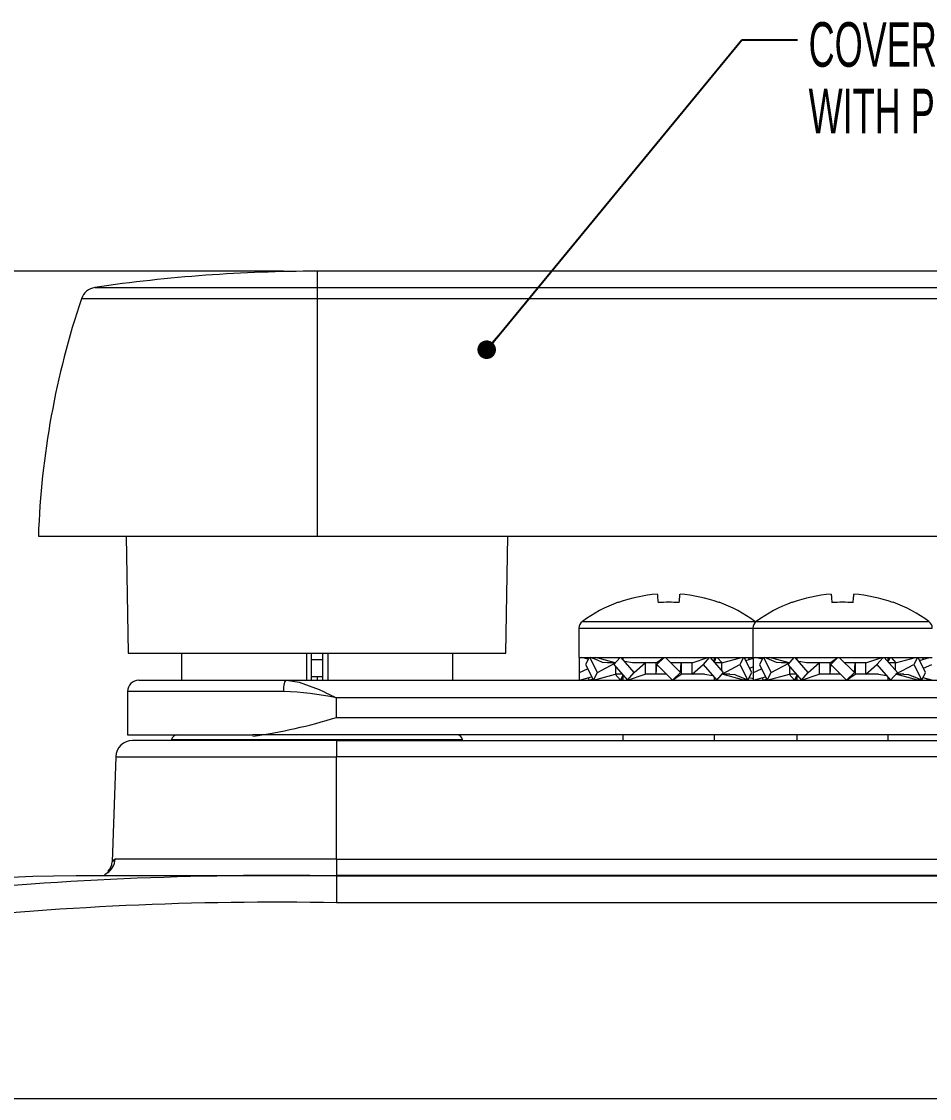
# Model space of a CAD drawing. Header units: inches. Extents: x 0.2 to 16.8, y 0.2 to 10.8.
# Drawn here: x 3.106 to 4.736, y 2.809 to 4.74 of the extents above; entities that cross this region are included whole.
import ezdxf

# ---------------------------------------------------------------- set-up
doc = ezdxf.new("R2010")
doc.units = ezdxf.units.IN
doc.header["$MEASUREMENT"] = 0
doc.styles.add('SLDTEXTSTYLE0', font='TXT', dxfattribs={"width": 0.605})
doc.dimstyles.new('SLDDIMSTYLE0', dxfattribs={"dimtxt": 0.08, "dimasz": 0.1, "dimexe": 0, "dimexo": 0.0625, "dimgap": 0.02, "dimtad": 0, "dimtih": 1, "dimtoh": 1, "dimdec": 3, "dimzin": 12, "dimdsep": 46, "dimtxsty": 'SLDTEXTSTYLE0', "dimsah": 1, "dimcen": 0.09, "dimadec": 0, "dimazin": 0, "dimtfac": 1, "dimtdec": 3, "dimtofl": 0, "dimtmove": 0, "dimatfit": 3, "dimfxl": 1, "dimtolj": 1, "dimtzin": 12, "dimarcsym": 0})
doc.dimstyles.new('SLDDIMSTYLE1', dxfattribs={"dimtxt": 0.1, "dimasz": 0.033333, "dimexe": 0, "dimexo": 0.0625, "dimgap": 0.025, "dimtad": 0, "dimtih": 1, "dimtoh": 1, "dimdec": 0, "dimzin": 0, "dimdsep": 46, "dimtxsty": 'Standard', "dimblk1": 'DOT', "dimblk2": 'DOT', "dimsah": 1, "dimcen": 0.09, "dimadec": 0, "dimazin": 0, "dimtfac": 1, "dimtdec": 0, "dimtofl": 0, "dimtmove": 0, "dimatfit": 3, "dimldrblk": 'DOT', "dimfxl": 1, "dimtolj": 1, "dimtzin": 0, "dimarcsym": 0})

# ---------------------------------------------------------------- blocks, each defined once
blk = doc.blocks.new('*D4')
at = {"color": 7, "linetype": 'Continuous', "lineweight": 0}
for p, q in [((3.5767, 4.2923), (2.281, 4.2923)), ((2.341, 4.2923), (2.341, 3.7345)), ((2.341, 2.8086), (2.341, 3.3664)), ((2.8472, 2.8086), (2.281, 2.8086))]:
    blk.add_line(p, q, dxfattribs=at)
for points in [[(2.341, 4.2923), (2.311, 4.1923), (2.371, 4.1923)], [(2.341, 2.8086), (2.371, 2.9086), (2.311, 2.9086)]]:
    blk.add_solid(points, dxfattribs=at)
at = {"color": 7, "linetype": 'Continuous', "lineweight": 0, "char_height": 0.08, "attachment_point": 1, "style": 'SLDTEXTSTYLE0'}
for s, insert in [('{[38.10]}', (2.1887, 3.7394)), ('{1.500}', (2.2192, 3.6167)), ('{MINIMUM}', (2.0938, 3.4695))]:
    blk.add_mtext(s, dxfattribs=dict(at, insert=insert))
blk = doc.blocks.new('SW_NOTE_3')
at = {"color": 7, "linetype": 'Continuous', "lineweight": 0, "char_height": 0.08, "attachment_point": 1, "style": 'SLDTEXTSTYLE0'}
for s, insert in [('{COVER INCLUDED}', (0.0197, 0.0318, 0.0692)), ('{WITH PN:2300}', (0.0197, -0.0876, 0.0692))]:
    blk.add_mtext(s, dxfattribs=dict(at, insert=insert))
blk = doc.blocks.new('_Dot')
at = {"color": 0, "linetype": 'ByBlock', "lineweight": -2}
blk.add_line((-0.5, 0), (-1, 0), dxfattribs=at)
at = {"color": 0, "linetype": 'ByBlock', "const_width": 0.5}
blk.add_lwpolyline([(-0.25, 0, 1), (0.25, 0, 1)], format="xyb", close=True, dxfattribs=at)

msp = doc.modelspace()

# ---------------------------------------------------------------- linework, layer by layer
at = {"color": 7, "linetype": 'Continuous', "lineweight": 15}
for p, q in [((4.9267, 4.2923), (3.6367, 4.2923)), ((3.1367, 3.8173), (3.6367, 3.8173)), ((3.294, 3.8173), (3.2977, 3.6073)), ((3.6367, 3.8173), (7.7067, 3.8173)), ((3.9757, 3.6073), (3.9793, 3.8173)), ((4.1067, 3.6521), (4.1067, 3.5998)), ((4.4187, 3.6521), (4.4187, 3.5998)), ((3.2977, 3.6073), (3.9757, 3.6073)), ((3.3932, 3.6073), (3.3932, 3.5586)), ((3.6176, 3.6073), (3.6176, 3.5586)), ((3.6265, 3.5586), (3.6265, 3.6073)), ((3.6469, 3.5586), (3.6469, 3.6073)), ((3.6558, 3.6073), (3.6558, 3.5586)), ((3.8802, 3.5586), (3.8802, 3.6073)), ((4.1067, 3.5998), (4.2677, 3.5998)), ((4.1077, 3.5727), (4.1077, 3.5998)), ((4.1232, 3.5963), (4.1117, 3.5998)), ((4.125, 3.5998), (4.1185, 3.5868)), ((4.1397, 3.5727), (4.1262, 3.5998)), ((4.141, 3.5939), (4.1282, 3.5998)), ((4.1313, 3.5983), (4.132, 3.5998)), ((4.1719, 3.5899), (4.1369, 3.5998)), ((4.1805, 3.5998), (4.1693, 3.5868)), ((4.206, 3.5727), (4.1826, 3.5998)), ((4.1857, 3.5998), (4.1857, 3.5962)), ((4.2452, 3.5898), (4.2589, 3.5998)), ((4.2594, 3.5998), (4.2464, 3.5868)), ((4.2889, 3.5727), (4.2618, 3.5998)), ((4.2677, 3.5998), (4.4197, 3.5998)), ((4.3097, 3.5898), (4.3381, 3.5998)), ((4.3405, 3.5998), (4.3293, 3.5868)), ((4.366, 3.5727), (4.3426, 3.5998)), ((4.3497, 3.5916), (4.3497, 3.5998)), ((4.3497, 3.5962), (4.3527, 3.5998)), ((4.3497, 3.592), (4.3532, 3.5998)), ((4.3548, 3.5998), (4.3634, 3.5899)), ((4.3629, 3.5898), (4.3984, 3.5998)), ((4.4021, 3.5998), (4.3956, 3.5868)), ((4.4168, 3.5727), (4.4033, 3.5998)), ((4.404, 3.5983), (4.4071, 3.5998)), ((4.406, 3.5944), (4.4197, 3.5986)), ((4.4104, 3.5998), (4.4121, 3.5963)), ((4.4187, 3.5998), (4.5797, 3.5998)), ((4.4197, 3.5727), (4.4197, 3.5998)), ((4.4352, 3.5963), (4.4237, 3.5998)), ((4.4277, 3.5998), (4.4277, 3.5986)), ((4.437, 3.5998), (4.4305, 3.5868)), ((4.4517, 3.5727), (4.4382, 3.5998)), ((4.453, 3.5939), (4.4402, 3.5998)), ((4.4433, 3.5983), (4.444, 3.5998)), ((4.4839, 3.5899), (4.4489, 3.5998)), ((4.4925, 3.5998), (4.4813, 3.5868)), ((4.518, 3.5727), (4.4946, 3.5998)), ((4.4977, 3.5998), (4.4977, 3.5962)), ((4.5572, 3.5898), (4.5709, 3.5998)), ((4.5714, 3.5998), (4.5584, 3.5868)), ((4.6009, 3.5727), (4.5738, 3.5998)), ((4.5797, 3.5998), (4.7407, 3.5998)), ((4.6217, 3.5898), (4.6501, 3.5998)), ((4.6525, 3.5998), (4.6413, 3.5868)), ((4.678, 3.5727), (4.6546, 3.5998)), ((4.6617, 3.5916), (4.6617, 3.5998)), ((4.6617, 3.5962), (4.6647, 3.5998)), ((4.6617, 3.592), (4.6652, 3.5998)), ((4.6668, 3.5998), (4.6754, 3.5899)), ((4.6749, 3.5898), (4.7104, 3.5998)), ((4.7141, 3.5998), (4.7076, 3.5868)), ((4.7288, 3.5727), (4.7153, 3.5998)), ((4.716, 3.5983), (4.7191, 3.5998)), ((4.718, 3.5944), (4.7357, 3.5998)), ((4.7224, 3.5998), (4.7241, 3.5963)), ((4.7317, 3.5986), (4.7317, 3.5998)), ((4.1077, 3.5727), (4.1222, 3.5794)), ((4.1185, 3.5868), (4.1326, 3.5586)), ((4.1397, 3.5727), (4.1713, 3.5892)), ((4.1724, 3.5898), (4.1578, 3.5898)), ((4.1693, 3.5868), (4.1938, 3.5586)), ((4.1724, 3.5832), (4.1724, 3.5698)), ((4.203, 3.5898), (4.189, 3.5924)), ((4.2257, 3.5898), (4.2031, 3.5898)), ((4.206, 3.5727), (4.2257, 3.5898)), ((4.2257, 3.5898), (4.2257, 3.5698)), ((4.2452, 3.5898), (4.2257, 3.5898)), ((4.2452, 3.5698), (4.2452, 3.5898)), ((4.2452, 3.5698), (4.2464, 3.5868)), ((4.2464, 3.5868), (4.2747, 3.5586)), ((4.2902, 3.5898), (4.2718, 3.5898)), ((4.2889, 3.5727), (4.2902, 3.5898)), ((4.2902, 3.5898), (4.2902, 3.5698)), ((4.3097, 3.5898), (4.2902, 3.5898)), ((4.3097, 3.5698), (4.3097, 3.5898)), ((4.3097, 3.5698), (4.3293, 3.5868)), ((4.3293, 3.5868), (4.3538, 3.5586)), ((4.3629, 3.5898), (4.3512, 3.5898)), ((4.3629, 3.5763), (4.3629, 3.5898)), ((4.364, 3.5703), (4.3956, 3.5868)), ((4.3956, 3.5868), (4.4098, 3.5586)), ((4.4131, 3.5801), (4.4197, 3.5832)), ((4.4197, 3.5727), (4.4342, 3.5794)), ((4.4305, 3.5868), (4.4446, 3.5586)), ((4.4517, 3.5727), (4.4833, 3.5892)), ((4.4844, 3.5898), (4.4698, 3.5898)), ((4.4813, 3.5868), (4.5058, 3.5586)), ((4.4844, 3.5832), (4.4844, 3.5698)), ((4.515, 3.5898), (4.501, 3.5924)), ((4.5377, 3.5898), (4.5151, 3.5898)), ((4.518, 3.5727), (4.5377, 3.5898)), ((4.5377, 3.5898), (4.5377, 3.5698)), ((4.5572, 3.5898), (4.5377, 3.5898)), ((4.5572, 3.5698), (4.5572, 3.5898)), ((4.5572, 3.5698), (4.5584, 3.5868)), ((4.5584, 3.5868), (4.5867, 3.5586)), ((4.6022, 3.5898), (4.5838, 3.5898)), ((4.6009, 3.5727), (4.6022, 3.5898)), ((4.6022, 3.5898), (4.6022, 3.5698)), ((4.6217, 3.5898), (4.6022, 3.5898)), ((4.6217, 3.5698), (4.6217, 3.5898)), ((4.6217, 3.5698), (4.6413, 3.5868)), ((4.6413, 3.5868), (4.6658, 3.5586)), ((4.6749, 3.5898), (4.6632, 3.5898)), ((4.6749, 3.5763), (4.6749, 3.5898)), ((4.676, 3.5703), (4.7076, 3.5868)), ((4.7076, 3.5868), (4.7218, 3.5586)), ((4.7251, 3.5801), (4.7397, 3.5868)), ((3.3167, 3.5586), (3.5821, 3.5586)), ((3.5821, 3.5586), (7.7613, 3.5586)), ((3.6265, 3.5656), (3.6469, 3.5656)), ((3.6367, 3.5656), (3.6367, 3.5586)), ((4.1077, 3.5586), (4.1077, 3.5727)), ((4.1077, 3.5586), (4.1294, 3.5651)), ((4.1256, 3.5586), (4.1232, 3.5633)), ((4.1256, 3.5586), (4.1313, 3.5612)), ((4.1326, 3.5586), (4.1397, 3.5727)), ((4.1326, 3.5586), (4.1724, 3.5698)), ((4.1815, 3.5586), (4.1719, 3.5696)), ((4.1841, 3.5698), (4.1724, 3.5698)), ((4.1815, 3.5586), (4.1857, 3.5675)), ((4.1857, 3.5633), (4.1815, 3.5586)), ((4.1857, 3.5679), (4.1857, 3.5586)), ((4.1938, 3.5586), (4.206, 3.5727)), ((4.1938, 3.5586), (4.2257, 3.5698)), ((4.2452, 3.5698), (4.2257, 3.5698)), ((4.2635, 3.5698), (4.2452, 3.5698)), ((4.2747, 3.5586), (4.2889, 3.5727)), ((4.2747, 3.5586), (4.2902, 3.5698)), ((4.3097, 3.5698), (4.2902, 3.5698)), ((4.3322, 3.5698), (4.3097, 3.5698)), ((4.3324, 3.5698), (4.3464, 3.5671)), ((4.3497, 3.5586), (4.3497, 3.5633)), ((4.3538, 3.5586), (4.366, 3.5727)), ((4.3776, 3.5698), (4.3629, 3.5698)), ((4.4027, 3.5586), (4.3634, 3.5696)), ((4.4098, 3.5586), (4.3943, 3.5657)), ((4.404, 3.5612), (4.4027, 3.5586)), ((4.4098, 3.5586), (4.4168, 3.5727)), ((4.4197, 3.561), (4.4121, 3.5633)), ((4.4197, 3.5586), (4.4197, 3.5727)), ((4.4197, 3.5586), (4.4414, 3.5651)), ((4.4277, 3.5586), (4.4237, 3.5598)), ((4.4277, 3.561), (4.4277, 3.5586)), ((4.4376, 3.5586), (4.4352, 3.5633)), ((4.4376, 3.5586), (4.4433, 3.5612)), ((4.4446, 3.5586), (4.4517, 3.5727)), ((4.4446, 3.5586), (4.4844, 3.5698)), ((4.4935, 3.5586), (4.4839, 3.5696)), ((4.4961, 3.5698), (4.4844, 3.5698)), ((4.4935, 3.5586), (4.4977, 3.5675)), ((4.4977, 3.5633), (4.4935, 3.5586)), ((4.4977, 3.5679), (4.4977, 3.5586)), ((4.5058, 3.5586), (4.518, 3.5727)), ((4.5058, 3.5586), (4.5377, 3.5698)), ((4.5572, 3.5698), (4.5377, 3.5698)), ((4.5755, 3.5698), (4.5572, 3.5698)), ((4.5867, 3.5586), (4.6009, 3.5727)), ((4.5867, 3.5586), (4.6022, 3.5698)), ((4.6217, 3.5698), (4.6022, 3.5698)), ((4.6442, 3.5698), (4.6217, 3.5698)), ((4.6444, 3.5698), (4.6584, 3.5671)), ((4.6617, 3.5586), (4.6617, 3.5633)), ((4.6658, 3.5586), (4.678, 3.5727)), ((4.6896, 3.5698), (4.6749, 3.5698)), ((4.7147, 3.5586), (4.6754, 3.5696)), ((4.7218, 3.5586), (4.7063, 3.5657)), ((4.716, 3.5612), (4.7147, 3.5586)), ((4.7218, 3.5586), (4.7288, 3.5727)), ((4.7397, 3.5586), (4.7241, 3.5633)), ((4.7317, 3.5586), (4.7317, 3.561)), ((4.7317, 3.5586), (4.7357, 3.5598)), ((3.2967, 3.5386), (3.2967, 3.4606)), ((3.2967, 3.4606), (3.5212, 3.4606)), ((7.8221, 3.4606), (3.5212, 3.4606)), ((4.1857, 3.4606), (4.1857, 3.4506)), ((4.3497, 3.4506), (4.3497, 3.4606)), ((4.4977, 3.4606), (4.4977, 3.4506)), ((4.6617, 3.4506), (4.6617, 3.4606)), ((3.6717, 3.4506), (3.3056, 3.4506)), ((3.3756, 3.4518), (3.3754, 3.4506)), ((3.6717, 3.4506), (7.6717, 3.4506)), ((3.8979, 3.4506), (3.8977, 3.4518)), ((3.2757, 3.4216), (3.2691, 3.2328)), ((3.2047, 3.2086), (3.6717, 3.2086)), ((4.7807, 3.2086), (3.6717, 3.2086)), ((2.9072, 2.8086), (8.4362, 2.8086))]:
    msp.add_line(p, q, dxfattribs=at)
at = {"color": 7, "linetype": 'Continuous', "lineweight": 0}
for p, q in [((3.6367, 4.2923), (3.6367, 4.2632)), ((3.2381, 4.2632), (3.6367, 4.2632)), ((3.6367, 4.2632), (7.7067, 4.2632)), ((3.6367, 4.2632), (3.6367, 4.2431)), ((3.6367, 4.2431), (3.214, 4.2431)), ((3.6367, 4.2431), (3.6367, 3.8173)), ((7.7067, 4.2431), (3.6367, 4.2431)), ((4.1067, 3.6521), (4.2677, 3.6521)), ((4.1128, 3.6642), (4.2677, 3.6642)), ((4.2677, 3.6642), (4.4225, 3.6642)), ((4.2677, 3.6521), (4.4187, 3.6521)), ((4.4187, 3.6521), (4.5797, 3.6521)), ((4.4248, 3.6642), (4.5797, 3.6642)), ((4.5797, 3.6642), (4.7345, 3.6642)), ((4.5797, 3.6521), (4.7407, 3.6521)), ((3.6294, 3.5956), (3.6265, 3.5956)), ((3.6294, 3.5956), (3.6265, 3.5956)), ((3.6294, 3.5956), (3.6265, 3.5956)), ((3.6294, 3.5956), (3.6265, 3.5956)), ((3.6469, 3.5956), (3.6294, 3.5956)), ((3.6469, 3.5956), (3.6294, 3.5956)), ((3.6469, 3.5956), (3.6294, 3.5956)), ((3.6469, 3.5956), (3.6294, 3.5956)), ((3.577, 3.5386), (3.2967, 3.5386)), ((3.6717, 3.4921), (3.6717, 3.5271)), ((7.6717, 3.5271), (3.6717, 3.5271)), ((3.6717, 3.4921), (7.6717, 3.4921)), ((3.6367, 3.4518), (3.3756, 3.4518)), ((3.8977, 3.4518), (3.6367, 3.4518)), ((3.6717, 3.4506), (3.6717, 3.4216)), ((3.2757, 3.4216), (3.6717, 3.4216)), ((3.6717, 3.2375), (3.6717, 3.4216)), ((7.6717, 3.4216), (3.6717, 3.4216)), ((3.6717, 3.2375), (3.2743, 3.2375)), ((3.6717, 3.2375), (3.6717, 3.2086)), ((3.6717, 3.2375), (7.6717, 3.2375)), ((3.2609, 3.2134), (3.2613, 3.2137)), ((3.6717, 3.2078), (3.6717, 3.2086)), ((3.6717, 3.2078), (3.6717, 3.1596)), ((3.6717, 3.2078), (7.6717, 3.2078)), ((7.6717, 3.1596), (3.6717, 3.1596))]:
    msp.add_line(p, q, dxfattribs=at)
at = {"color": 7, "linetype": 'Continuous', "lineweight": 15, "flags": 128}
for points in [[(4.2473, 3.7132), (4.2474, 3.7124), (4.2475, 3.7112), (4.2476, 3.7098), (4.2478, 3.708), (4.2479, 3.706), (4.2481, 3.7036), (4.2484, 3.701), (4.2486, 3.6981)], [(4.2867, 3.6981), (4.2869, 3.701), (4.2872, 3.7036), (4.2874, 3.706), (4.2876, 3.708), (4.2877, 3.7098), (4.2878, 3.7112), (4.2879, 3.7124), (4.288, 3.7132)], [(4.5593, 3.7132), (4.5594, 3.7124), (4.5595, 3.7112), (4.5596, 3.7098), (4.5598, 3.708), (4.5599, 3.706), (4.5601, 3.7036), (4.5604, 3.701), (4.5606, 3.6981)], [(4.5987, 3.6981), (4.5989, 3.701), (4.5992, 3.7036), (4.5994, 3.706), (4.5996, 3.708), (4.5997, 3.7098), (4.5998, 3.7112), (4.5999, 3.7124), (4.6, 3.7132)], [(4.1776, 3.6981), (4.1774, 3.6983), (4.1772, 3.6985), (4.1771, 3.6986), (4.1771, 3.6987)], [(4.4896, 3.6981), (4.4894, 3.6983), (4.4892, 3.6985), (4.4891, 3.6986), (4.4891, 3.6987)], [(4.1581, 3.5898), (4.1491, 3.5907), (4.141, 3.5939)], [(4.4701, 3.5898), (4.4611, 3.5907), (4.453, 3.5939)], [(4.3772, 3.5698), (4.3863, 3.5689), (4.3943, 3.5657)], [(4.6892, 3.5698), (4.6983, 3.5689), (4.7063, 3.5657)], [(2.8058, 3.1841), (2.8054, 3.1841), (2.8112, 3.1846), (2.8239, 3.1858), (2.8423, 3.1876), (2.8671, 3.1898), (2.8962, 3.1924), (2.9304, 3.1952), (2.9671, 3.1981), (3.007, 3.2009), (3.0469, 3.2034), (3.088, 3.2055), (3.1266, 3.2071), (3.164, 3.2081), (3.2047, 3.2086)], [(3.2559, 3.2097), (3.2551, 3.2088), (3.2551, 3.2087)], [(3.2609, 3.2141), (3.2581, 3.2117), (3.2562, 3.2099)]]:
    msp.add_lwpolyline(points, dxfattribs=at)
at = {"color": 7, "linetype": 'Continuous', "lineweight": 0, "flags": 128}
for points in [[(3.577, 3.5386), (3.5771, 3.5425), (3.5774, 3.5462), (3.5779, 3.5497), (3.5785, 3.5527), (3.5792, 3.5552), (3.5801, 3.557), (3.5811, 3.5582), (3.5821, 3.5586)], [(3.5821, 3.5586), (3.6045, 3.5553), (3.6403, 3.5421), (3.6482, 3.5385), (3.6539, 3.5358), (3.6581, 3.5337), (3.6613, 3.5321), (3.6638, 3.5309), (3.6656, 3.53), (3.6671, 3.5293), (3.671, 3.5274), (3.6717, 3.5271)]]:
    msp.add_lwpolyline(points, dxfattribs=at)
at = {"color": 7, "linetype": 'Continuous', "lineweight": 15}
for centre, radius, start, end in [((3.6367, 1.5423), 2.75, 90, 98.3333), ((3.2424, 4.2335), 0.03, 98.3333, 161.4099), ((4.6357, 3.7649), 1.5, 161.4099, 178), ((4.2676, 3.4507), 0.2633, 94.4314, 110.0065), ((4.2677, 3.4507), 0.2633, 69.9936, 85.5685), ((4.5796, 3.4507), 0.2633, 94.4315, 110.0064), ((4.5797, 3.4507), 0.2633, 69.9935, 85.5686), ((4.2677, 3.4524), 0.2624, 110.1856, 126.1668), ((4.2677, 3.3797), 0.3189, 86.5802, 93.4198), ((2.8378, 4.9204), 1.9505, 321.1933, 321.2147), ((4.2677, 3.4524), 0.2624, 53.8332, 69.8144), ((4.5797, 3.4524), 0.2624, 110.1856, 126.1668), ((4.5797, 3.3797), 0.3189, 86.5802, 93.4198), ((3.1498, 4.9204), 1.9505, 321.1933, 321.2147), ((4.5797, 3.4524), 0.2624, 53.8332, 69.8144), ((4.1217, 3.6521), 0.015, 126.1668, 180), ((4.4337, 3.6521), 0.015, 126.1668, 180), ((4.4137, 3.6521), 0.015, 48.1897, 53.8332), ((4.7257, 3.6521), 0.015, 0, 53.8332), ((3.3167, 3.5386), 0.02, 90, 180), ((3.3906, 4.3953), 0.946, 277.9395, 287.2866), ((3.3855, 3.4506), 0.01, 90, 173), ((3.8878, 3.4506), 0.01, 7, 90), ((3.3056, 3.4206), 0.03, 90, 178), ((3.244, 3.2335), 0.0249, 313.5692, 358.489)]:
    msp.add_arc(centre, radius, start, end, dxfattribs=at)
at = {"color": 7, "linetype": 'Continuous', "lineweight": 0}
for centre, radius, start, end in [((3.5636, 3.0336), 0.5051, 77.6522, 88.4847), ((3.2442, 3.2385), 0.0301, 303.5194, 358.1553), ((3.2766, 3.2303), 0.00759, 107.4493, 160.9051), ((3.5719, -3.2227), 6.4313, 89.11107, 95.91001), ((3.5629, -2.7456), 5.9062, 88.94469, 96.2856)]:
    msp.add_arc(centre, radius, start, end, dxfattribs=at)

# ---------------------------------------------------------------- block references
msp.add_blockref('SW_NOTE_3', (4.4991, 4.7073), dxfattribs=at)

# ---------------------------------------------------------------- dimensions: what is measured, and where the dimension line sits
dim = msp.add_linear_dim(base=(2.341, 4.2923), p1=(2.9072, 2.8086), p2=(3.6367, 4.2923), angle=90, text='[38.10]\\P1.500\\PMINIMUM', dimstyle='SLDDIMSTYLE0', override={"dimtxt": 0.08, "dimasz": 0.1, "dimexe": 0.06, "dimexo": 0.06, "dimgap": 0.06, "dimzin": 12, "dimtzin": 12}, dxfattribs=at)
dim.commit()
dim.dimension.update_dxf_attribs({"geometry": '*D4', "text_midpoint": (2.341, 3.5504), "dimtype": 160})

# ---------------------------------------------------------------- leaders
msp.add_leader([(3.9411, 4.1516), (4.3991, 4.7073), (4.4991, 4.7073)], dimstyle='SLDDIMSTYLE1', dxfattribs=at)

doc.saveas('drawing.dxf')
